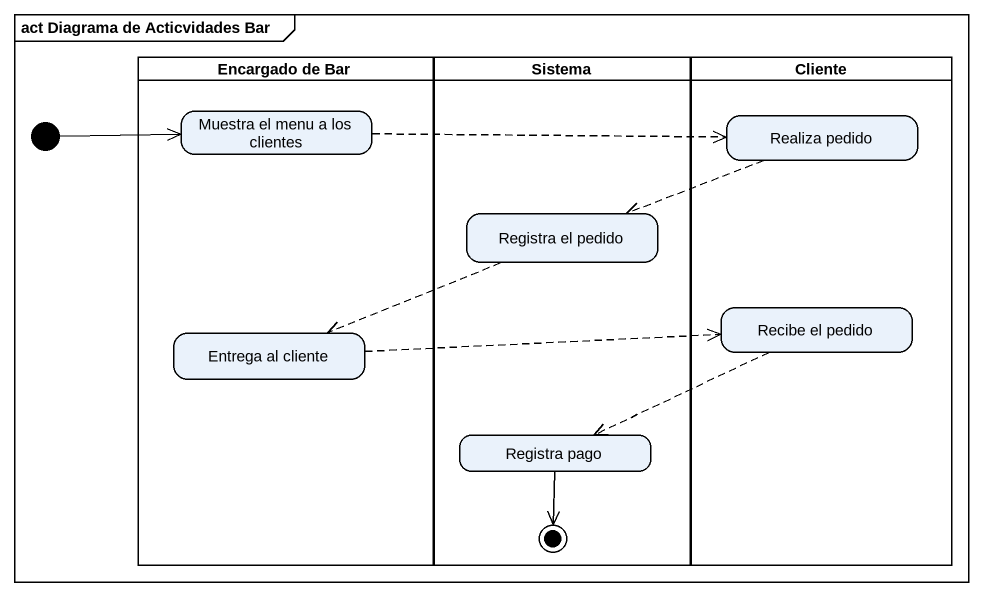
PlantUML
@startuml
mainframe act Diagrama de Acticvidades Bar
hide empty description
state "Encargado de Bar" as Encargado_de_Bar <<partition>> {
  state "Muestra el menu a los clientes" as Muestra_el_menu_a_los
  state "Entrega al cliente" as Entrega_al_cliente
}
state Sistema <<partition>> {
  state "Registra el pedido" as Registra_el_pedido
  state "Registra pago" as Registra_pago
  Registra_pago --> [*]
}
state Cliente <<partition>> {
  state "Realiza pedido" as Realiza_pedido
  state "Recibe el pedido" as Recibe_el_pedido
}
state initial1 <<start>>
Muestra_el_menu_a_los -right[dashed]-> Realiza_pedido
Realiza_pedido -left[dashed]-> Registra_el_pedido
initial1 -right-> Muestra_el_menu_a_los
Registra_el_pedido -left[dashed]-> Entrega_al_cliente
Recibe_el_pedido -left[dashed]-> Registra_pago
Entrega_al_cliente -right[dashed]-> Recibe_el_pedido
@enduml
